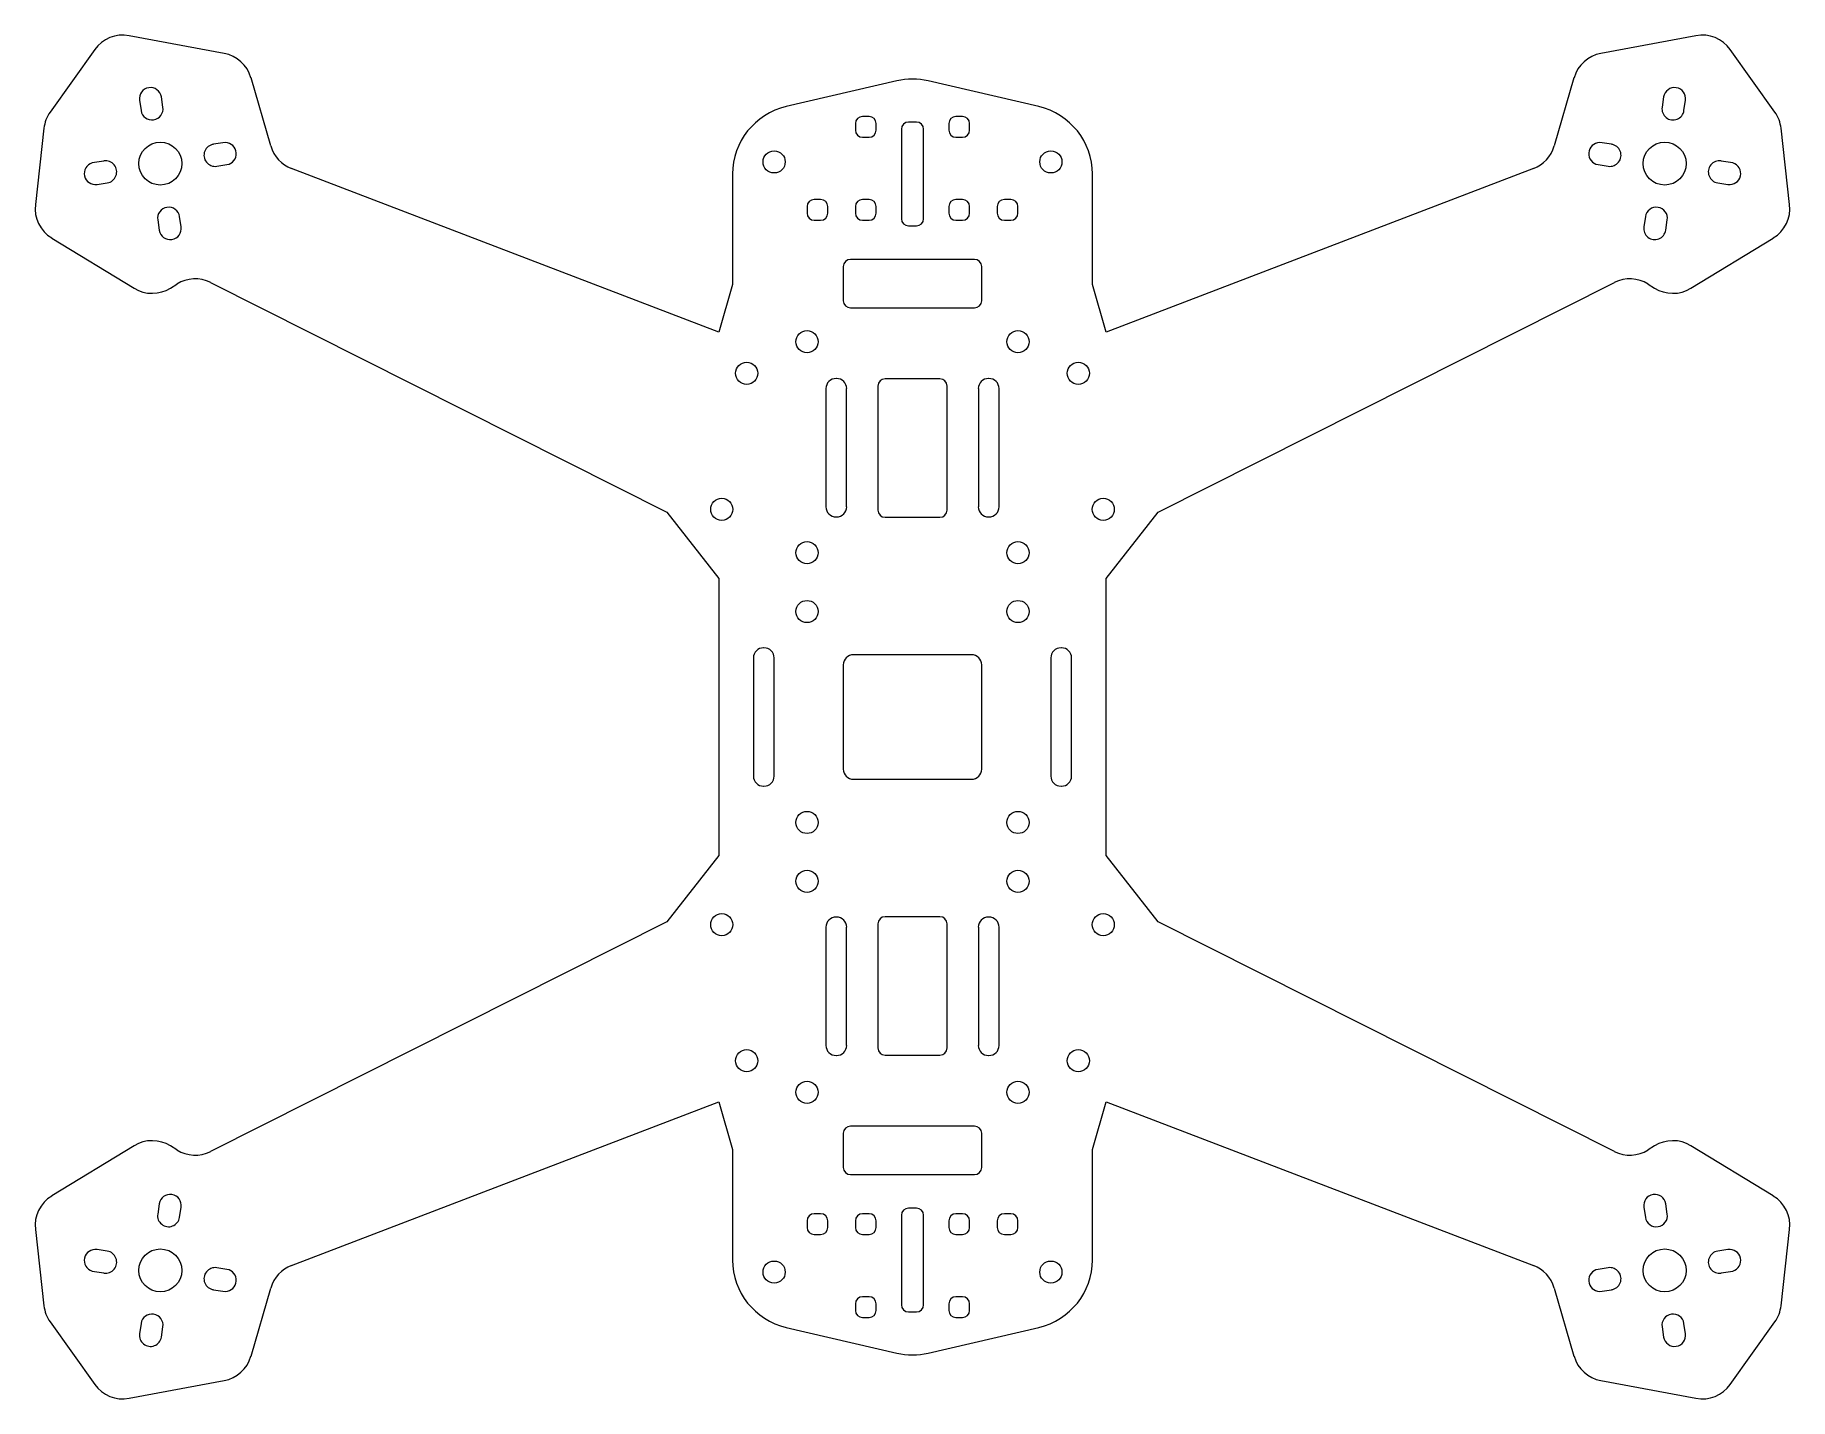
# Model space of a CAD drawing. Header units: millimetres. Extents: x -127 to 127, y -99 to 99.
import ezdxf

# ---------------------------------------------------------------- set-up
doc = ezdxf.new("R2010")
doc.units = ezdxf.units.MM

msp = doc.modelspace()

# ---------------------------------------------------------------- linework, layer by layer
at = {"color": 7, "linetype": 'Continuous', "lineweight": 15}
for p, q in [((-118.23, 96.48), (-124.67, 87.45)), ((-99.52, 95.93), (-113.24, 98.49)), ((113.24, 98.49), (99.52, 95.93)), ((124.67, 87.45), (118.23, 96.48)), ((-92.77, 82.55), (-95.63, 92.41)), ((-2.27, 91.97), (-18.27, 88.24)), ((18.27, 88.24), (2.27, 91.97)), ((95.63, 92.41), (92.77, 82.55)), ((-111.75, 89.15), (-111.53, 87.67)), ((-108.37, 88.15), (-108.59, 89.63)), ((108.59, 89.63), (108.37, 88.15)), ((111.53, 87.67), (111.75, 89.15)), ((-6.28, 86.81), (-7.22, 86.81)), ((7.22, 86.81), (6.28, 86.81)), ((-125.57, 85.1), (-126.81, 74.08)), ((-8.25, 85.78), (-8.25, 84.84)), ((-7.22, 83.81), (-6.28, 83.81)), ((-5.25, 84.84), (-5.25, 85.78)), ((-1.6, 84.97), (-1.6, 72.03)), ((0.57, 86), (-0.57, 86)), ((1.6, 72.03), (1.6, 84.97)), ((5.25, 85.78), (5.25, 84.84)), ((6.28, 83.81), (7.22, 83.81)), ((8.25, 84.84), (8.25, 85.78)), ((126.81, 74.08), (125.57, 85.1)), ((-99.35, 83.03), (-101.06, 82.79)), ((101.06, 82.79), (99.35, 83.03)), ((-116.91, 80.37), (-118.61, 80.1)), ((-100.59, 79.62), (-99.11, 79.85)), ((-27.99, 55.61), (-89.76, 79.27)), ((89.76, 79.27), (27.99, 55.61)), ((99.11, 79.85), (100.59, 79.62)), ((118.61, 80.1), (116.91, 80.37)), ((-117.89, 76.99), (-116.41, 77.21)), ((-26, 78.5), (-26, 62.5)), ((26, 62.5), (26, 78.5)), ((116.41, 77.21), (117.89, 76.99)), ((-15.25, 73.78), (-15.25, 72.84)), ((-13.28, 74.81), (-14.22, 74.81)), ((-12.25, 72.84), (-12.25, 73.78)), ((-8.25, 73.78), (-8.25, 72.84)), ((-6.28, 74.81), (-7.22, 74.81)), ((-5.25, 72.84), (-5.25, 73.78)), ((5.25, 73.78), (5.25, 72.84)), ((7.22, 74.81), (6.28, 74.81)), ((8.25, 72.84), (8.25, 73.78)), ((12.25, 73.78), (12.25, 72.84)), ((14.22, 74.81), (13.28, 74.81)), ((15.25, 72.84), (15.25, 73.78)), ((-109.12, 71.85), (-108.89, 70.37)), ((-105.73, 70.85), (-105.96, 72.33)), ((-14.22, 71.81), (-13.28, 71.81)), ((-7.22, 71.81), (-6.28, 71.81)), ((6.28, 71.81), (7.22, 71.81)), ((13.28, 71.81), (14.22, 71.81)), ((105.96, 72.33), (105.73, 70.85)), ((108.89, 70.37), (109.12, 71.85)), ((-124.44, 69.24), (-112.52, 61.98)), ((-0.57, 71), (0.57, 71)), ((112.52, 61.98), (124.44, 69.24)), ((8.97, 66.15), (-8.97, 66.15)), ((-10, 65.12), (-10, 60.18)), ((10, 60.18), (10, 65.12)), ((-107.28, 62.01), (-106.36, 62.58)), ((-101.47, 62.81), (-35.5, 29.61)), ((-26, 62.5), (-27.99, 55.61)), ((27.99, 55.61), (26, 62.5)), ((35.5, 29.61), (101.47, 62.81)), ((106.36, 62.58), (107.28, 62.01)), ((-8.97, 59.15), (8.97, 59.15)), ((-10.98, 48.94), (-11.05, 48.94)), ((3.97, 48.88), (-3.97, 48.88)), ((11.05, 48.94), (10.98, 48.94)), ((-12.52, 47.47), (-12.52, 30.4)), ((-9.52, 30.4), (-9.52, 47.47)), ((-5, 47.85), (-5, 29.9)), ((5, 29.9), (5, 47.85)), ((9.52, 47.47), (9.52, 30.4)), ((12.52, 30.4), (12.52, 47.47)), ((-35.5, 29.61), (-28, 20)), ((-11.05, 28.94), (-10.98, 28.94)), ((-3.97, 28.88), (3.97, 28.88)), ((10.98, 28.94), (11.05, 28.94)), ((28, 20), (35.5, 29.61)), ((-28, 20), (-28, -20)), ((28, -20), (28, 20)), ((-23, 8.53), (-23, -8.53)), ((-21.47, 10), (-21.53, 10)), ((-20, -8.53), (-20, 8.53)), ((8.53, 9), (-8.53, 9)), ((20, 8.53), (20, -8.53)), ((21.53, 10), (21.47, 10)), ((23, -8.53), (23, 8.53)), ((-10, 7.53), (-10, -7.53)), ((10, -7.53), (10, 7.53)), ((-21.53, -10), (-21.47, -10)), ((-8.53, -9), (8.53, -9)), ((21.47, -10), (21.53, -10)), ((-28, -20), (-35.5, -29.61)), ((35.5, -29.61), (28, -20)), ((-35.5, -29.61), (-101.47, -62.81)), ((-12.52, -30.4), (-12.52, -47.47)), ((-10.98, -28.94), (-11.05, -28.94)), ((-9.52, -47.47), (-9.52, -30.4)), ((-5, -29.9), (-5, -47.85)), ((3.97, -28.88), (-3.97, -28.88)), ((5, -47.85), (5, -29.9)), ((9.52, -30.4), (9.52, -47.47)), ((11.05, -28.94), (10.98, -28.94)), ((12.52, -47.47), (12.52, -30.4)), ((101.47, -62.81), (35.5, -29.61)), ((-11.05, -48.94), (-10.98, -48.94)), ((-3.97, -48.88), (3.97, -48.88)), ((10.98, -48.94), (11.05, -48.94)), ((-89.76, -79.27), (-27.99, -55.61)), ((-27.99, -55.61), (-26, -62.5)), ((26, -62.5), (27.99, -55.61)), ((27.99, -55.61), (89.76, -79.27)), ((-10, -60.18), (-10, -65.12)), ((8.97, -59.15), (-8.97, -59.15)), ((10, -65.12), (10, -60.18)), ((-112.52, -61.98), (-124.44, -69.24)), ((-106.36, -62.58), (-107.28, -62.01)), ((-26, -62.5), (-26, -78.5)), ((26, -78.5), (26, -62.5)), ((107.28, -62.01), (106.36, -62.58)), ((124.44, -69.24), (112.52, -61.98)), ((-8.97, -66.15), (8.97, -66.15)), ((-108.89, -70.37), (-109.12, -71.85)), ((-105.96, -72.33), (-105.73, -70.85)), ((0.57, -71), (-0.57, -71)), ((105.73, -70.85), (105.96, -72.33)), ((109.12, -71.85), (108.89, -70.37)), ((-15.25, -72.84), (-15.25, -73.78)), ((-13.28, -71.81), (-14.22, -71.81)), ((-12.25, -73.78), (-12.25, -72.84)), ((-8.25, -72.84), (-8.25, -73.78)), ((-6.28, -71.81), (-7.22, -71.81)), ((-5.25, -73.78), (-5.25, -72.84)), ((-1.6, -72.03), (-1.6, -84.97)), ((1.6, -84.97), (1.6, -72.03)), ((5.25, -72.84), (5.25, -73.78)), ((7.22, -71.81), (6.28, -71.81)), ((8.25, -73.78), (8.25, -72.84)), ((12.25, -72.84), (12.25, -73.78)), ((14.22, -71.81), (13.28, -71.81)), ((15.25, -73.78), (15.25, -72.84)), ((-126.81, -74.08), (-125.57, -85.1)), ((-14.22, -74.81), (-13.28, -74.81)), ((-7.22, -74.81), (-6.28, -74.81)), ((6.28, -74.81), (7.22, -74.81)), ((13.28, -74.81), (14.22, -74.81)), ((125.57, -85.1), (126.81, -74.08)), ((-116.41, -77.21), (-117.89, -76.99)), ((117.89, -76.99), (116.41, -77.21)), ((-118.61, -80.1), (-116.91, -80.37)), ((-99.11, -79.85), (-100.59, -79.62)), ((100.59, -79.62), (99.11, -79.85)), ((116.91, -80.37), (118.61, -80.1)), ((-101.06, -82.79), (-99.35, -83.03)), ((-95.63, -92.41), (-92.77, -82.55)), ((92.77, -82.55), (95.63, -92.41)), ((99.35, -83.03), (101.06, -82.79)), ((-8.25, -84.84), (-8.25, -85.78)), ((-6.28, -83.81), (-7.22, -83.81)), ((-5.25, -85.78), (-5.25, -84.84)), ((-0.57, -86), (0.57, -86)), ((5.25, -84.84), (5.25, -85.78)), ((7.22, -83.81), (6.28, -83.81)), ((8.25, -85.78), (8.25, -84.84)), ((-124.67, -87.45), (-118.23, -96.48)), ((-111.53, -87.67), (-111.75, -89.15)), ((-108.59, -89.63), (-108.37, -88.15)), ((-18.27, -88.24), (-2.27, -91.97)), ((-7.22, -86.81), (-6.28, -86.81)), ((2.27, -91.97), (18.27, -88.24)), ((6.28, -86.81), (7.22, -86.81)), ((108.37, -88.15), (108.59, -89.63)), ((111.75, -89.15), (111.53, -87.67)), ((118.23, -96.48), (124.67, -87.45)), ((-113.24, -98.49), (-99.52, -95.93)), ((99.52, -95.93), (113.24, -98.49))]:
    msp.add_line(p, q, dxfattribs=at)
for centre, radius in [((-108.74, 80), 3.1), ((-20, 80.25), 1.6), ((20, 80.25), 1.6), ((108.74, 80), 3.1), ((-15.25, 54.25), 1.6), ((15.25, 54.25), 1.6), ((-23.97, 49.69), 1.6), ((23.97, 49.69), 1.6), ((-27.57, 30.02), 1.6), ((27.57, 30.02), 1.6), ((-15.25, 23.75), 1.6), ((15.25, 23.75), 1.6), ((-15.25, 15.25), 1.6), ((15.25, 15.25), 1.6), ((-15.25, -15.25), 1.6), ((15.25, -15.25), 1.6), ((-15.25, -23.75), 1.6), ((15.25, -23.75), 1.6), ((-27.57, -30.02), 1.6), ((27.57, -30.02), 1.6), ((-23.97, -49.69), 1.6), ((23.97, -49.69), 1.6), ((-15.25, -54.25), 1.6), ((15.25, -54.25), 1.6), ((-108.74, -80), 3.1), ((108.74, -80), 3.1), ((-20, -80.25), 1.6), ((20, -80.25), 1.6)]:
    msp.add_circle(centre, radius, dxfattribs=at)
for centre, radius, start, end in [((-114.16, 93.58), 5, 79.4205, 144.5109), ((114.16, 93.58), 5, 35.4891, 100.5795), ((-100.44, 91.02), 5, 16.1715, 79.4205), ((100.44, 91.02), 5, 100.5795, 163.8285), ((0, 82.23), 10, 76.8649, 103.1351), ((-110.17, 89.39), 1.6, 8.6588, 188.6588), ((110.17, 89.39), 1.6, 351.3412, 171.3412), ((-120.6, 84.54), 5, 144.5109, 173.5703), ((-109.95, 87.91), 1.6, 188.6588, 8.6588), ((-16, 78.5), 10, 103.1351, 180), ((-7.22, 85.78), 1.03, 90, 180), ((-6.28, 85.78), 1.03, 0, 90), ((6.28, 85.78), 1.03, 90, 180), ((7.22, 85.78), 1.03, 0, 90), ((16, 78.5), 10, 0, 76.8649), ((109.95, 87.91), 1.6, 171.3412, 351.3412), ((120.6, 84.54), 5, 6.4297, 35.4891), ((-7.22, 84.84), 1.03, 180, 270), ((-6.28, 84.84), 1.03, 270, 0), ((-0.57, 84.97), 1.03, 90, 180), ((0.57, 84.97), 1.03, 0, 90), ((6.28, 84.84), 1.03, 180, 270), ((7.22, 84.84), 1.03, 270, 0), ((-100.83, 81.2), 1.6, 98.0557, 278.6588), ((-99.35, 81.43), 1.6, 278.6588, 90), ((-87.97, 83.94), 5, 196.1715, 249.0406), ((87.97, 83.94), 5, 290.9594, 343.8285), ((99.35, 81.43), 1.6, 90, 261.3412), ((100.83, 81.2), 1.6, 261.3412, 81.9443), ((-118.13, 78.57), 1.6, 107.3176, 278.6588), ((-116.65, 78.8), 1.6, 278.6588, 99.2619), ((116.65, 78.8), 1.6, 80.7381, 261.3412), ((118.13, 78.57), 1.6, 261.3412, 72.6824), ((-121.84, 73.52), 5, 173.5703, 238.6607), ((-107.54, 72.09), 1.6, 8.6588, 188.6588), ((-14.22, 73.78), 1.03, 90, 180), ((-13.28, 73.78), 1.03, 0, 90), ((-7.22, 73.78), 1.03, 90, 180), ((-6.28, 73.78), 1.03, 0, 90), ((6.28, 73.78), 1.03, 90, 180), ((7.22, 73.78), 1.03, 0, 90), ((13.28, 73.78), 1.03, 90, 180), ((14.22, 73.78), 1.03, 0, 90), ((107.54, 72.09), 1.6, 351.3412, 171.3412), ((121.84, 73.52), 5, 301.3393, 6.4297), ((-14.22, 72.84), 1.03, 180, 270), ((-13.28, 72.84), 1.03, 270, 0), ((-7.22, 72.84), 1.03, 180, 270), ((-6.28, 72.84), 1.03, 270, 0), ((-0.57, 72.03), 1.03, 180, 270), ((0.57, 72.03), 1.03, 270, 0), ((6.28, 72.84), 1.03, 180, 270), ((7.22, 72.84), 1.03, 270, 0), ((13.28, 72.84), 1.03, 180, 270), ((14.22, 72.84), 1.03, 270, 0), ((-107.31, 70.61), 1.6, 188.6588, 8.6588), ((107.31, 70.61), 1.6, 171.3412, 351.3412), ((-8.97, 65.12), 1.03, 90, 180), ((8.97, 65.12), 1.03, 0, 90), ((-109.92, 66.25), 5, 238.6607, 301.9097), ((-103.71, 58.34), 5, 63.2859, 121.9097), ((103.71, 58.34), 5, 58.0903, 116.7141), ((109.92, 66.25), 5, 238.0903, 301.3393), ((-8.97, 60.18), 1.03, 180, 270), ((8.97, 60.18), 1.03, 270, 0), ((-11.05, 47.47), 1.47, 90, 180), ((-10.98, 47.47), 1.47, 0, 90), ((-3.97, 47.85), 1.03, 90, 180), ((3.97, 47.85), 1.03, 0, 90), ((10.98, 47.47), 1.47, 90, 180), ((11.05, 47.47), 1.47, 0, 90), ((-11.05, 30.4), 1.47, 180, 270), ((-10.98, 30.4), 1.47, 270, 0), ((-3.97, 29.9), 1.03, 180, 270), ((3.97, 29.9), 1.03, 270, 0), ((10.98, 30.4), 1.47, 180, 270), ((11.05, 30.4), 1.47, 270, 0), ((-21.53, 8.53), 1.47, 90, 180), ((-21.47, 8.53), 1.47, 0, 90), ((-8.53, 7.53), 1.47, 90, 180), ((8.53, 7.53), 1.47, 0, 90), ((21.47, 8.53), 1.47, 90, 180), ((21.53, 8.53), 1.47, 0, 90), ((-8.53, -7.53), 1.47, 180, 270), ((8.53, -7.53), 1.47, 270, 0), ((-21.53, -8.53), 1.47, 180, 270), ((-21.47, -8.53), 1.47, 270, 0), ((21.47, -8.53), 1.47, 180, 270), ((21.53, -8.53), 1.47, 270, 0), ((-11.05, -30.4), 1.47, 90, 180), ((-10.98, -30.4), 1.47, 0, 90), ((-3.97, -29.9), 1.03, 90, 180), ((3.97, -29.9), 1.03, 0, 90), ((10.98, -30.4), 1.47, 90, 180), ((11.05, -30.4), 1.47, 0, 90), ((-11.05, -47.47), 1.47, 180, 270), ((-10.98, -47.47), 1.47, 270, 0), ((-3.97, -47.85), 1.03, 180, 270), ((3.97, -47.85), 1.03, 270, 0), ((10.98, -47.47), 1.47, 180, 270), ((11.05, -47.47), 1.47, 270, 0), ((-8.97, -60.18), 1.03, 90, 180), ((8.97, -60.18), 1.03, 0, 90), ((-109.92, -66.25), 5, 58.0903, 121.3393), ((-103.71, -58.34), 5, 238.0903, 296.7141), ((103.71, -58.34), 5, 243.2859, 301.9097), ((109.92, -66.25), 5, 58.6607, 121.9097), ((-8.97, -65.12), 1.03, 180, 270), ((8.97, -65.12), 1.03, 270, 0), ((-121.84, -73.52), 5, 121.3393, 186.4297), ((-107.31, -70.61), 1.6, 351.3412, 171.3412), ((-0.57, -72.03), 1.03, 90, 180), ((0.57, -72.03), 1.03, 0, 90), ((107.31, -70.61), 1.6, 8.6588, 188.6588), ((121.84, -73.52), 5, 353.5703, 58.6607), ((-107.54, -72.09), 1.6, 171.3412, 351.3412), ((-14.22, -72.84), 1.03, 90, 180), ((-13.28, -72.84), 1.03, 0, 90), ((-7.22, -72.84), 1.03, 90, 180), ((-6.28, -72.84), 1.03, 0, 90), ((6.28, -72.84), 1.03, 90, 180), ((7.22, -72.84), 1.03, 0, 90), ((13.28, -72.84), 1.03, 90, 180), ((14.22, -72.84), 1.03, 0, 90), ((107.54, -72.09), 1.6, 188.6588, 8.6588), ((-14.22, -73.78), 1.03, 180, 270), ((-13.28, -73.78), 1.03, 270, 0), ((-7.22, -73.78), 1.03, 180, 270), ((-6.28, -73.78), 1.03, 270, 0), ((6.28, -73.78), 1.03, 180, 270), ((7.22, -73.78), 1.03, 270, 0), ((13.28, -73.78), 1.03, 180, 270), ((14.22, -73.78), 1.03, 270, 0), ((-118.13, -78.57), 1.6, 81.3412, 252.6824), ((-116.65, -78.8), 1.6, 260.7381, 81.3412), ((-16, -78.5), 10, 180, 256.8649), ((16, -78.5), 10, 283.1351, 0), ((116.65, -78.8), 1.6, 98.6588, 279.2619), ((118.13, -78.57), 1.6, 287.3176, 98.6588), ((-100.83, -81.2), 1.6, 81.3412, 261.9443), ((-99.35, -81.43), 1.6, 270, 81.3412), ((-87.97, -83.94), 5, 110.9594, 163.8285), ((87.97, -83.94), 5, 16.1715, 69.0406), ((99.35, -81.43), 1.6, 98.6588, 270), ((100.83, -81.2), 1.6, 278.0557, 98.6588), ((-120.6, -84.54), 5, 186.4297, 215.4891), ((-7.22, -84.84), 1.03, 90, 180), ((-7.22, -85.78), 1.03, 180, 270), ((-6.28, -84.84), 1.03, 0, 90), ((-6.28, -85.78), 1.03, 270, 0), ((-0.57, -84.97), 1.03, 180, 270), ((0.57, -84.97), 1.03, 270, 0), ((6.28, -84.84), 1.03, 90, 180), ((6.28, -85.78), 1.03, 180, 270), ((7.22, -84.84), 1.03, 0, 90), ((7.22, -85.78), 1.03, 270, 0), ((120.6, -84.54), 5, 324.5109, 353.5703), ((-109.95, -87.91), 1.6, 351.3412, 171.3412), ((109.95, -87.91), 1.6, 8.6588, 188.6588), ((-110.17, -89.39), 1.6, 171.3412, 351.3412), ((110.17, -89.39), 1.6, 188.6588, 8.6588), ((-100.44, -91.02), 5, 280.5795, 343.8285), ((0, -82.23), 10, 256.8649, 283.1351), ((100.44, -91.02), 5, 196.1715, 259.4205), ((-114.16, -93.58), 5, 215.4891, 280.5795), ((114.16, -93.58), 5, 259.4205, 324.5109)]:
    msp.add_arc(centre, radius, start, end, dxfattribs=at)

doc.saveas('drawing.dxf')
